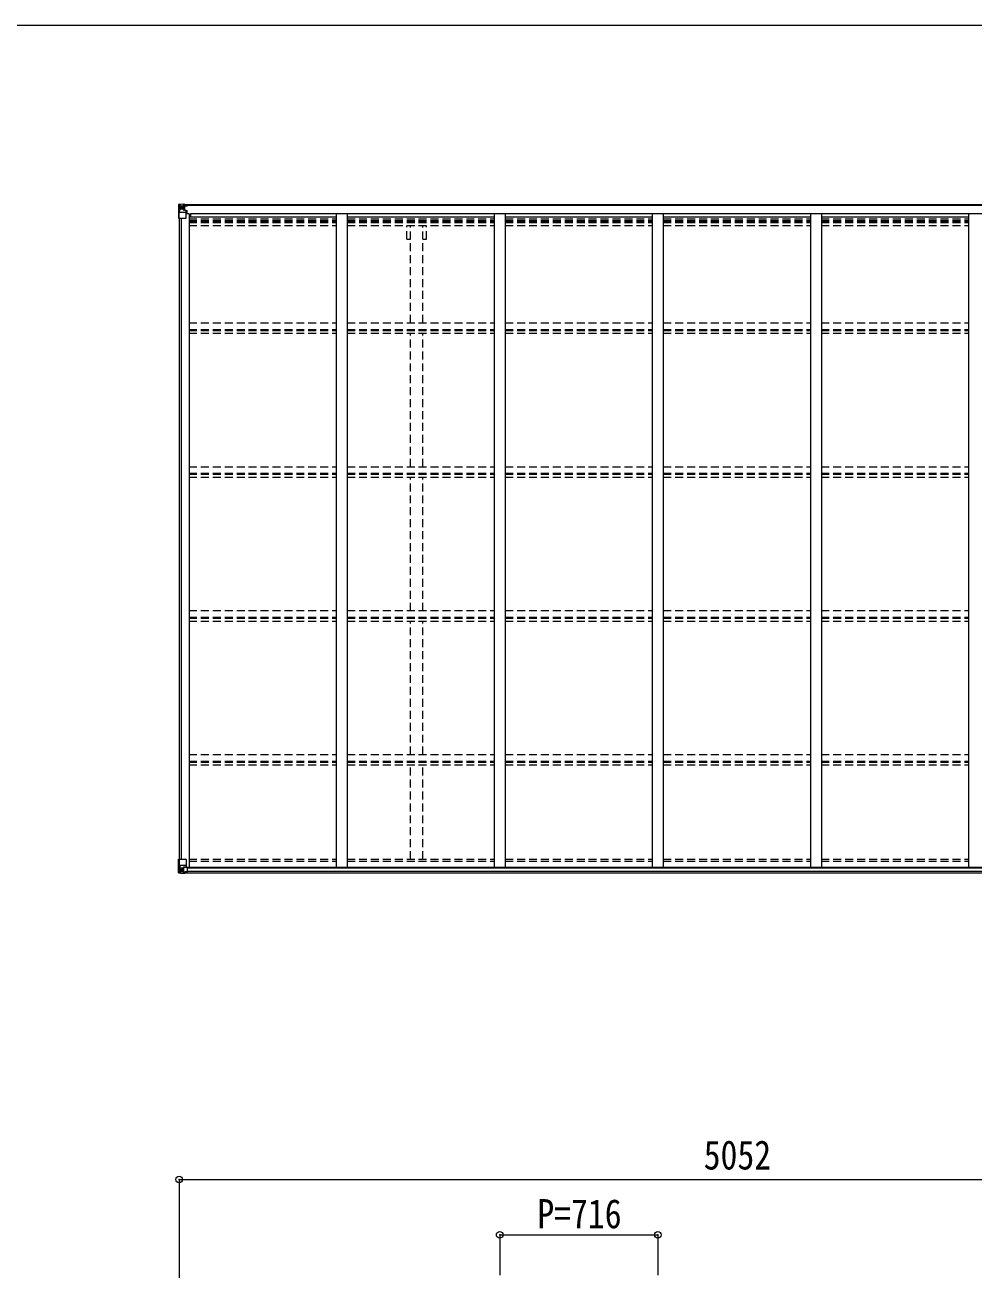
# Model space of a CAD drawing. Units: millimetres at full size, sheet at 1:30; details may follow other scales. Extents: x -8432 to 8432, y -5820 to 5820.
# Drawn here: x 89 to 4387, y 147 to 5820 of the extents above; entities that cross this region are included whole.
import ezdxf
from ezdxf.enums import TextEntityAlignment as Align

# ---------------------------------------------------------------- set-up
doc = ezdxf.new("R2010")
doc.units = ezdxf.units.MM
doc.header["$LTSCALE"] = 30
doc.header["$PDMODE"] = 32
doc.header["$PDSIZE"] = 30
doc.linetypes.add('DASHED1', pattern=[1.8, 1.2, -0.6])
for name, color, linetype, lineweight in [('0-3_ELV2', 4, 'Continuous', 9), ('0-4_TABLE1', 6, 'Continuous', 9), ('0-6_OTH_LINE', 6, 'Continuous', 9), ('F-0_240', 7, 'Continuous', 9)]:
    doc.layers.add(name, color=color, linetype=linetype, lineweight=lineweight)
doc.styles.add('ＭＳ ゴシック', font='')
doc.styles.get('ＭＳ ゴシック').set_extended_font_data('MS Gothic')

msp = doc.modelspace()

# ---------------------------------------------------------------- linework, layer by layer
at = {"layer": '0-3_ELV2'}
for p, q in [((808.62, 5006.8), (5817.62, 5006.8)), ((808.62, 5004.66), (5817.62, 5004.66)), ((787.12, 4946.03), (787.12, 2042.6)), ((796.82, 4946.03), (796.82, 2042.6)), ((832.12, 4964.69), (819.12, 4964.69)), ((832.12, 4964.69), (832.12, 2006.58)), ((832.12, 4951), (1498.12, 4951)), ((839.62, 4951), (839.62, 4966.52)), ((839.62, 4966.52), (5786.62, 4966.52)), ((1498.12, 4966.5), (1498.12, 2006.58)), ((1548.12, 4966.5), (1548.12, 2006.58)), ((1548.12, 4951), (2214.12, 4951)), ((2214.12, 4966.5), (2214.12, 2006.58)), ((2264.12, 4966.5), (2264.12, 2006.58)), ((2264.12, 4951), (2930.12, 4951)), ((2930.12, 4966.5), (2930.12, 2006.58)), ((2980.12, 4966.5), (2980.12, 2006.58)), ((2980.12, 4951), (3646.12, 4951)), ((3646.12, 4966.5), (3646.12, 2006.58)), ((3696.12, 4966.5), (3696.12, 2006.58)), ((3696.12, 4951), (4362.12, 4951)), ((4362.12, 4966.5), (4362.12, 2006.58)), ((811.85, 2006.58), (5814.38, 2006.58)), ((823.62, 2004.31), (5802.62, 2004.31)), ((823.62, 1988.7), (5802.62, 1988.7)), ((813.62, 1980.8), (5812.62, 1980.8))]:
    msp.add_line(p, q, dxfattribs=at)
at = {"layer": '0-3_ELV2', "linetype": 'DASHED1'}
for p, q in [((832.12, 4942.61), (1498.12, 4942.61)), ((1548.12, 4942.61), (2214.12, 4942.61)), ((2264.12, 4942.61), (2930.12, 4942.61)), ((2980.12, 4942.61), (3646.12, 4942.61)), ((3696.12, 4942.61), (4362.12, 4942.61)), ((832.12, 4934.41), (1498.12, 4934.41)), ((832.12, 4930.48), (1498.12, 4930.48)), ((832.12, 4925.4), (1498.12, 4925.4)), ((832.12, 4912.39), (1498.12, 4912.39)), ((1548.12, 4934.41), (2214.12, 4934.41)), ((1548.12, 4930.48), (2214.12, 4930.48)), ((1548.12, 4925.4), (2214.12, 4925.4)), ((1548.12, 4912.39), (2214.12, 4912.39)), ((1817.92, 4850.8), (1817.92, 4911.2)), ((1835.62, 4471.81), (1835.62, 4911.2)), ((1890.62, 4471.81), (1890.62, 4911.2)), ((1908.32, 4850.8), (1908.32, 4911.2)), ((2264.12, 4934.41), (2930.12, 4934.41)), ((2264.12, 4930.48), (2930.12, 4930.48)), ((2264.12, 4925.4), (2930.12, 4925.4)), ((2264.12, 4912.39), (2930.12, 4912.39)), ((2980.12, 4934.41), (3646.12, 4934.41)), ((2980.12, 4930.48), (3646.12, 4930.48)), ((2980.12, 4925.4), (3646.12, 4925.4)), ((2980.12, 4912.39), (3646.12, 4912.39)), ((3696.12, 4934.41), (4362.12, 4934.41)), ((3696.12, 4930.48), (4362.12, 4930.48)), ((3696.12, 4925.4), (4362.12, 4925.4)), ((3696.12, 4912.39), (4362.12, 4912.39)), ((1817.92, 4850.8), (1835.62, 4850.8)), ((1890.62, 4850.8), (1908.32, 4850.8)), ((832.12, 4471.81), (1498.08, 4471.81)), ((832.12, 4442.07), (1498.08, 4442.07)), ((832.12, 4437.52), (1498.08, 4437.52)), ((1548.12, 4471.81), (2214.08, 4471.81)), ((1548.12, 4442.07), (2214.08, 4442.07)), ((1548.12, 4437.52), (2214.08, 4437.52)), ((2264.12, 4471.81), (2930.08, 4471.81)), ((2264.12, 4442.07), (2930.08, 4442.07)), ((2264.12, 4437.52), (2930.08, 4437.52)), ((2980.12, 4471.81), (3646.08, 4471.81)), ((2980.12, 4442.07), (3646.08, 4442.07)), ((2980.12, 4437.52), (3646.08, 4437.52)), ((3696.12, 4471.81), (4362.08, 4471.81)), ((3696.12, 4442.07), (4362.08, 4442.07)), ((3696.12, 4437.52), (4362.08, 4437.52)), ((832.12, 4424.51), (1498.08, 4424.51)), ((1548.12, 4424.51), (2214.08, 4424.51)), ((1835.62, 3820.15), (1835.62, 4424.51)), ((1890.62, 3820.15), (1890.62, 4424.51)), ((2264.12, 4424.51), (2930.08, 4424.51)), ((2980.12, 4424.51), (3646.08, 4424.51)), ((3696.12, 4424.51), (4362.08, 4424.51)), ((832.12, 3820.15), (1498.08, 3820.15)), ((1548.12, 3820.15), (2214.08, 3820.15)), ((2264.12, 3820.15), (2930.08, 3820.15)), ((2980.12, 3820.15), (3646.08, 3820.15)), ((3696.12, 3820.15), (4362.08, 3820.15)), ((832.12, 3790.41), (1498.08, 3790.41)), ((832.12, 3785.86), (1498.08, 3785.86)), ((832.12, 3772.85), (1498.08, 3772.85)), ((1548.12, 3790.41), (2214.08, 3790.41)), ((1548.12, 3785.86), (2214.08, 3785.86)), ((1548.12, 3772.85), (2214.08, 3772.85)), ((1835.62, 3168.48), (1835.62, 3771.78)), ((1890.62, 3168.48), (1890.62, 3771.78)), ((2264.12, 3790.41), (2930.08, 3790.41)), ((2264.12, 3785.86), (2930.08, 3785.86)), ((2264.12, 3772.85), (2930.08, 3772.85)), ((2980.12, 3790.41), (3646.08, 3790.41)), ((2980.12, 3785.86), (3646.08, 3785.86)), ((2980.12, 3772.85), (3646.08, 3772.85)), ((3696.12, 3790.41), (4362.08, 3790.41)), ((3696.12, 3785.86), (4362.08, 3785.86)), ((3696.12, 3772.85), (4362.08, 3772.85)), ((832.12, 3168.48), (1498.08, 3168.48)), ((832.12, 3138.75), (1498.08, 3138.75)), ((832.12, 3134.2), (1498.08, 3134.2)), ((832.12, 3121.19), (1498.08, 3121.19)), ((1548.12, 3168.48), (2214.08, 3168.48)), ((1548.12, 3138.75), (2214.08, 3138.75)), ((1548.12, 3134.2), (2214.08, 3134.2)), ((1548.12, 3121.19), (2214.08, 3121.19)), ((2264.12, 3168.48), (2930.08, 3168.48)), ((2264.12, 3138.75), (2930.08, 3138.75)), ((2264.12, 3134.2), (2930.08, 3134.2)), ((2264.12, 3121.19), (2930.08, 3121.19)), ((2980.12, 3168.48), (3646.08, 3168.48)), ((2980.12, 3138.75), (3646.08, 3138.75)), ((2980.12, 3134.2), (3646.08, 3134.2)), ((2980.12, 3121.19), (3646.08, 3121.19)), ((3696.12, 3168.48), (4362.08, 3168.48)), ((3696.12, 3138.75), (4362.08, 3138.75)), ((3696.12, 3134.2), (4362.08, 3134.2)), ((3696.12, 3121.19), (4362.08, 3121.19)), ((1835.62, 2516.82), (1835.62, 3120.12)), ((1890.62, 2516.82), (1890.62, 3120.12)), ((832.12, 2516.82), (1498.08, 2516.82)), ((1548.12, 2516.82), (2214.08, 2516.82)), ((2264.12, 2516.82), (2930.08, 2516.82)), ((2980.12, 2516.82), (3646.08, 2516.82)), ((3696.12, 2516.82), (4362.08, 2516.82)), ((832.12, 2487.09), (1498.08, 2487.09)), ((832.12, 2482.54), (1498.08, 2482.54)), ((832.12, 2469.53), (1498.08, 2469.53)), ((1548.12, 2487.09), (2214.08, 2487.09)), ((1548.12, 2482.54), (2214.08, 2482.54)), ((1548.12, 2469.53), (2214.08, 2469.53)), ((1835.62, 2043.55), (1835.62, 2468.46)), ((1890.62, 2043.55), (1890.62, 2468.46)), ((2264.12, 2487.09), (2930.08, 2487.09)), ((2264.12, 2482.54), (2930.08, 2482.54)), ((2264.12, 2469.53), (2930.08, 2469.53)), ((2980.12, 2487.09), (3646.08, 2487.09)), ((2980.12, 2482.54), (3646.08, 2482.54)), ((2980.12, 2469.53), (3646.08, 2469.53)), ((3696.12, 2487.09), (4362.08, 2487.09)), ((3696.12, 2482.54), (4362.08, 2482.54)), ((3696.12, 2469.53), (4362.08, 2469.53)), ((832.12, 2042.75), (1498.12, 2042.75)), ((1548.12, 2042.75), (2214.12, 2042.75)), ((2264.12, 2042.75), (2930.12, 2042.75)), ((2980.12, 2042.75), (3646.12, 2042.75)), ((3696.12, 2042.75), (4362.12, 2042.75)), ((832.12, 2034.4), (1498.12, 2034.4)), ((1548.12, 2034.4), (2214.12, 2034.4)), ((2264.12, 2034.4), (2930.12, 2034.4)), ((2980.12, 2034.4), (3646.12, 2034.4)), ((3696.12, 2034.4), (4362.12, 2034.4))]:
    msp.add_line(p, q, dxfattribs=at)
at = {"layer": '0-4_TABLE1'}
for p, q in [((785.12, 5006.74), (785.12, 4946.03)), ((813.62, 5009.43), (786.06, 5007.74)), ((786.06, 5007.7), (786.06, 5007.74)), ((795.02, 5008.13), (787.1, 5007.66)), ((787.96, 5006.69), (787.96, 5006.62)), ((787.96, 4946.03), (787.96, 5006.62)), ((791.93, 5003.24), (789.19, 5006.91)), ((792.78, 4999.73), (795.12, 4999.79)), ((792.78, 4986.26), (792.78, 4999.73)), ((807.12, 5008.92), (795.12, 5008.13)), ((808.62, 4999.79), (795.12, 4999.79)), ((800.6, 4992.59), (800.6, 4991.63)), ((807.12, 4982.94), (807.12, 5009.03)), ((807.12, 5008.15), (813.62, 5008.55)), ((808.62, 5003.33), (807.12, 5003.33)), ((813.62, 5007.62), (808.62, 5007.53)), ((817.12, 5002.97), (808.62, 5002.97)), ((812.62, 4998.03), (808.62, 4998.03)), ((808.72, 5001.66), (812.62, 5001.66)), ((809.11, 5002.04), (819.12, 5002.12)), ((809.11, 5001.87), (809.11, 5002.04)), ((824.12, 5002), (809.11, 5001.87)), ((809.12, 5003.99), (809.12, 5002.04)), ((817.12, 5003.99), (809.12, 5003.99)), ((817.12, 5003.97), (809.12, 5003.97)), ((812.62, 4981.93), (812.62, 5001.9)), ((813.62, 5006.8), (813.62, 5009.43)), ((817.12, 5002.97), (817.12, 5004.66)), ((818.62, 5007.23), (818.62, 5006.8)), ((818.92, 5007.23), (818.62, 5007.23)), ((818.92, 5007.23), (820.61, 5006.8)), ((819.12, 5003.73), (825.12, 5003.73)), ((824.12, 5004.66), (824.12, 5003.73)), ((825.12, 5002.05), (825.12, 5004.66)), ((785.12, 4946.03), (818.12, 4946.03)), ((788.51, 4972.91), (792.65, 4985)), ((788.51, 4972.91), (795.12, 4972.7)), ((795.12, 4986.23), (792.78, 4986.26)), ((808.62, 4986.23), (795.12, 4986.23)), ((795.12, 4986.23), (795.12, 4986.23)), ((795.12, 4972.7), (819.12, 4972.7)), ((807.94, 4982.68), (818.29, 4981.02)), ((807.94, 4982.04), (807.94, 4982.68)), ((818.29, 4980.39), (807.94, 4982.04)), ((812.62, 4989.83), (808.62, 4989.83)), ((818.29, 4981.02), (818.29, 4980.39)), ((818.57, 4980.95), (823.62, 4980.9)), ((819.12, 4947.03), (819.12, 4980.13)), ((823.62, 4979.18), (819.12, 4979.16)), ((823.62, 4969.03), (819.12, 4969.03)), ((822.62, 4980.91), (822.62, 4979.18)), ((823.62, 4964.69), (823.62, 4980.9)), ((785.12, 2042.6), (818.12, 2042.6)), ((785.12, 1981.89), (785.12, 2042.6)), ((787.96, 2042.6), (787.96, 1982.01)), ((788.51, 2015.72), (795.12, 2015.93)), ((788.51, 2015.72), (792.65, 2003.63)), ((795.12, 2002.4), (792.78, 2002.37)), ((792.78, 2002.37), (792.78, 1988.9)), ((792.78, 1988.9), (795.12, 1988.84)), ((795.12, 2015.93), (819.12, 2015.93)), ((795.12, 2002.4), (795.12, 2002.4)), ((807.12, 2002.4), (795.12, 2002.4)), ((795.12, 1988.84), (807.12, 1988.84)), ((799.64, 1996.04), (799.64, 1997)), ((807.12, 2006.38), (813.62, 2006.38)), ((807.12, 2006.38), (807.12, 1979.6)), ((818.29, 2008.24), (807.94, 2006.59)), ((807.94, 2006.59), (807.94, 2006.38)), ((810.64, 2006.38), (818.29, 2007.61)), ((813.62, 2006.38), (822.62, 2006.35)), ((818.29, 2007.61), (818.29, 2008.24)), ((819.12, 2041.6), (819.12, 2008.5)), ((823.62, 2005.44), (823.62, 1985.29)), ((786.06, 1980.93), (786.06, 1980.89)), ((795.02, 1980.5), (787.1, 1980.97)), ((787.96, 1981.94), (787.96, 1982.01)), ((791.93, 1985.39), (789.19, 1981.72)), ((807.12, 1979.71), (795.12, 1980.5)), ((813.62, 1979.2), (813.62, 1985.14)), ((822.62, 1984.57), (813.62, 1984.52))]:
    msp.add_line(p, q, dxfattribs=at)
for points in [[(798.68, 4993.55), (797.72, 4993.55), (797.72, 4994.51), (798.68, 4994.51)], [(799.64, 4995.47), (799.64, 4996.43), (800.6, 4996.43), (800.6, 4995.47)], [(800.6, 4991.63), (799.64, 4991.63), (799.64, 4992.59)], [(801.56, 4994.51), (802.52, 4994.51), (802.52, 4993.55), (801.56, 4993.55)], [(813.62, 5008.03), (808.62, 5008.03), (808.62, 4982.57)], [(819.12, 5003.73), (819.12, 5002.11), (825.12, 5002.17)], [(798.68, 1994.12), (797.72, 1994.12), (797.72, 1995.08), (798.68, 1995.08)], [(799.64, 1997), (800.6, 1997), (800.6, 1996.04)], [(800.6, 1993.16), (800.6, 1992.2), (799.64, 1992.2), (799.64, 1993.16)], [(801.56, 1995.08), (802.52, 1995.08), (802.52, 1994.12), (801.56, 1994.12)], [(786.06, 1980.89), (795.12, 1980.33), (813.62, 1979.2)], [(823.62, 1985.29), (823.6, 1985.18), (813.62, 1985.14)]]:
    msp.add_lwpolyline(points, dxfattribs=at)
for centre in [(800.12, 4994.03), (800.12, 1994.6)]:
    msp.add_circle(centre, 5.3, dxfattribs=at)
for centre, radius, start, end in [((786.12, 5006.75), 1, 93.50017, 180.00079), ((786.12, 5006.74), 0.999, 93.4424, 179.95083), ((786.12, 5006.7), 0.999, 93.4424, 179.95083), ((787.27, 5020.35), 12.7, 269.24466, 275.10311), ((789.24, 5006.74), 1.28, 131.17831, 182.45895), ((798.68, 4995.47), 0.96, 270, 0), ((798.68, 4992.59), 0.96, 0, 90), ((801.56, 4995.47), 0.96, 180, 270), ((801.56, 4992.59), 0.96, 90, 180), ((809.12, 5004.49), 0.5, 179.99802, 269.99691), ((809.12, 5004.47), 0.5, 180.00109, 270.00109), ((809.12, 5001.54), 0.5, 90.52895, 180.04464), ((809.13, 5001.36), 0.513, 91.88028, 181.04707), ((824.25, 5009.69), 7.69, 268.96999, 276.43426), ((808.05, 4983.61), 0.937, 182.32209, 263.26766), ((808.05, 4982.97), 0.937, 182.32209, 263.26766), ((818.12, 4947.03), 1, 270, 0), ((818.18, 4980.09), 0.937, 2.32209, 83.26766), ((818.18, 4979.46), 0.937, 2.32209, 83.26766), ((818.12, 2041.6), 1, 0, 90), ((798.68, 1996.04), 0.96, 270, 0), ((798.68, 1993.16), 0.96, 0, 90), ((801.56, 1996.04), 0.96, 180, 270), ((801.56, 1993.16), 0.96, 90, 180), ((808.05, 2005.66), 0.937, 96.73234, 129.06602), ((818.18, 2009.17), 0.937, 276.73234, 357.67791), ((818.18, 2008.54), 0.937, 276.73234, 357.67791), ((786.12, 1981.93), 0.999, 180.04917, 266.5576), ((786.12, 1981.89), 0.999, 180.04917, 266.5576), ((786.12, 1981.88), 1, 179.99921, 266.49983), ((787.27, 1968.28), 12.7, 84.89689, 90.75534), ((789.24, 1981.89), 1.28, 177.54105, 228.82169)]:
    msp.add_arc(centre, radius, start, end, dxfattribs=at)
for centre, major_axis, ratio, start_param, end_param in [((987.06, 5020.05), (201, 12.36), 0.060933, 3.1373463, 3.1378449), ((788.06, 5007.82), (2, 0.12), 0.060933, 3.1378449, 4.2119296), ((788.25, 5004.72), (-0.02, 3), 0.466854, 5.5234897, 6.1575023), ((789.91, 4999.65), (0.03, 5), 0.573921, 4.7320603, 5.5159136), ((713.37, 4999.79), (81.75, 0), 0.061163, 0, 0.0007725), ((789.23, 4975.26), (0.85, 2.32), 0.403757, 2.3087461, 3.2744049), ((791.38, 4986.28), (0, 3), 0.468246, 4.2703918, 4.7058971), ((789.23, 2013.37), (0.85, -2.32), 0.403757, 3.0087805, 3.9744392), ((789.91, 1988.98), (0.03, -5), 0.573921, 0.7672717, 1.551125), ((791.38, 2002.35), (0, -3), 0.468246, 1.5772882, 2.0127935), ((713.37, 1988.84), (81.75, 0), 0.061163, 6.2824128, 6.2831853), ((822.62, 2005.45), (1, -0.021), 0.906239, 0.0187047, 1.589501), ((788.06, 1980.81), (2, -0.12), 0.060933, 2.0712557, 3.1453404), ((987.06, 1968.58), (201, -12.36), 0.060933, 3.1453404, 3.145839), ((788.25, 1983.91), (-0.02, -3), 0.466854, 0.125683, 0.7596956), ((822.62, 1985.28), (1, 0.012), 0.707053, 4.7036637, 6.124411)]:
    msp.add_ellipse(centre, major_axis=major_axis, ratio=ratio, start_param=start_param, end_param=end_param, dxfattribs=at)
at = {"layer": '0-6_OTH_LINE'}
for p, q in [((787.12, 592.23), (787.12, 146.82)), ((787.12, 592.23), (5839.12, 592.23)), ((2239.12, 342.23), (2239.12, 159.78)), ((2239.12, 342.23), (2955.12, 342.23)), ((2955.12, 342.23), (2955.12, 159.78))]:
    msp.add_line(p, q, dxfattribs=at)
for p in [(787.12, 592.23), (2239.12, 342.23), (2955.12, 342.23)]:
    msp.add_point(p, dxfattribs=at)
at = {"layer": 'F-0_240', "color": 5}
msp.add_line((-8432.06, 5820), (8007.94, 5820), dxfattribs=at)

# ---------------------------------------------------------------- texts
at = {"layer": '0-6_OTH_LINE', "color": 7, "style": 'ＭＳ ゴシック', "width": 0.85}
for s, p in [('5052', (3163.12, 598.23)), ('P=716', (2409.62, 332.23))]:
    msp.add_text(s, height=132, dxfattribs=at).set_placement(p, align=Align.BOTTOM_LEFT)

doc.saveas('drawing.dxf')
